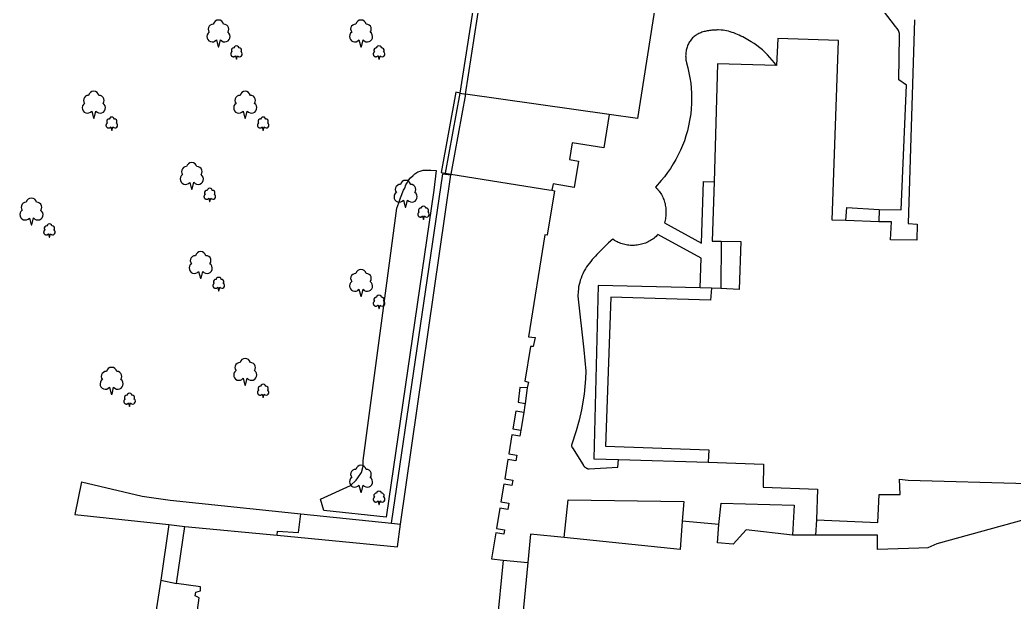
# Model space of a CAD drawing. Extents: x 427500 to 429848, y 434500 to 436505.
# Drawn here: x 429365.9 to 429477.5, y 434690.1 to 434755.5 of the extents above; entities that cross this region are included whole.
import ezdxf

# ---------------------------------------------------------------- set-up
doc = ezdxf.new("R2010")
doc.units = 0
doc.layers.add('LPTIP_Ex_Base', color=8, linetype='Continuous')

msp = doc.modelspace()

# ---------------------------------------------------------------- linework, layer by layer
at = {"layer": 'LPTIP_Ex_Base', "color": 251, "true_color": 0x636466}
for p, q in [((429415.31, 434747.26), (429418.68, 434768.99)), ((429415.9, 434747.15), (429419.2, 434768.4)), ((429438.35, 434764.6), (429435.2, 434744.4)), ((429464.15, 434754.75), (429462.8, 434756.5)), ((429466.3, 434755.5), (429465.6, 434732.6)), ((429441.87, 434753.83), (429441.77, 434753.77)), ((429441.98, 434753.89), (429441.87, 434753.83)), ((429442.09, 434753.95), (429441.98, 434753.89)), ((429442.2, 434754), (429442.09, 434753.95)), ((429442.31, 434754.04), (429442.2, 434754)), ((429442.43, 434754.09), (429442.31, 434754.04)), ((429442.55, 434754.12), (429442.43, 434754.09)), ((429442.67, 434754.16), (429442.55, 434754.12)), ((429442.79, 434754.19), (429442.67, 434754.16)), ((429442.91, 434754.22), (429442.79, 434754.19)), ((429443.04, 434754.24), (429442.91, 434754.22)), ((429443.16, 434754.26), (429443.04, 434754.24)), ((429443.29, 434754.28), (429443.16, 434754.26)), ((429443.42, 434754.3), (429443.29, 434754.28)), ((429443.55, 434754.31), (429443.42, 434754.3)), ((429443.67, 434754.32), (429443.55, 434754.31)), ((429443.8, 434754.33), (429443.67, 434754.32)), ((429443.93, 434754.34), (429443.8, 434754.33)), ((429444.06, 434754.34), (429443.93, 434754.34)), ((429444.18, 434754.35), (429444.06, 434754.34)), ((429444.31, 434754.35), (429444.18, 434754.35)), ((429444.58, 434754.34), (429444.31, 434754.35)), ((429444.8, 434754.32), (429444.58, 434754.34)), ((429445, 434754.3), (429444.8, 434754.32)), ((429445.21, 434754.25), (429445, 434754.3)), ((429445.42, 434754.21), (429445.21, 434754.25)), ((429445.62, 434754.15), (429445.42, 434754.21)), ((429445.83, 434754.08), (429445.62, 434754.15)), ((429446.03, 434754.01), (429445.83, 434754.08)), ((429446.23, 434753.93), (429446.03, 434754.01)), ((429446.43, 434753.84), (429446.23, 434753.93)), ((429446.62, 434753.75), (429446.43, 434753.84)), ((429464.35, 434754.5), (429464.15, 434754.75)), ((429464.5, 434754.3), (429464.35, 434754.5)), ((429464.6, 434753.95), (429464.5, 434754.3)), ((429464.6, 434753.65), (429464.6, 434753.95)), ((429440.92, 434752.78), (429440.87, 434752.66)), ((429440.98, 434752.89), (429440.92, 434752.78)), ((429441.04, 434753), (429440.98, 434752.89)), ((429441.11, 434753.1), (429441.04, 434753)), ((429441.18, 434753.21), (429441.11, 434753.1)), ((429441.26, 434753.31), (429441.18, 434753.21)), ((429441.39, 434753.46), (429441.26, 434753.31)), ((429441.48, 434753.55), (429441.39, 434753.46)), ((429441.57, 434753.63), (429441.48, 434753.55)), ((429441.67, 434753.7), (429441.57, 434753.63)), ((429441.77, 434753.77), (429441.67, 434753.7)), ((429446.82, 434753.66), (429446.62, 434753.75)), ((429447.01, 434753.56), (429446.82, 434753.66)), ((429447.2, 434753.46), (429447.01, 434753.56)), ((429447.39, 434753.35), (429447.2, 434753.46)), ((429447.58, 434753.25), (429447.39, 434753.35)), ((429447.96, 434753.03), (429447.58, 434753.25)), ((429448.29, 434752.81), (429447.96, 434753.03)), ((429448.61, 434752.59), (429448.29, 434752.81)), ((429450.95, 434753.4), (429450.8, 434750.35)), ((429457.75, 434753.15), (429450.95, 434753.4)), ((429457.05, 434733), (429457.75, 434753.15)), ((429464.55, 434748.75), (429464.6, 434753.65)), ((429440.62, 434751.7), (429440.61, 434751.57)), ((429440.63, 434751.82), (429440.62, 434751.7)), ((429440.65, 434751.95), (429440.63, 434751.82)), ((429440.68, 434752.07), (429440.65, 434751.95)), ((429440.7, 434752.19), (429440.68, 434752.07)), ((429440.74, 434752.31), (429440.7, 434752.19)), ((429440.78, 434752.43), (429440.74, 434752.31)), ((429440.82, 434752.55), (429440.78, 434752.43)), ((429440.87, 434752.66), (429440.82, 434752.55)), ((429448.92, 434752.35), (429448.61, 434752.59)), ((429449.23, 434752.1), (429448.92, 434752.35)), ((429449.52, 434751.83), (429449.23, 434752.1)), ((429449.8, 434751.56), (429449.52, 434751.83)), ((429440.61, 434751.57), (429440.6, 434751.45)), ((429440.6, 434751.45), (429440.61, 434751.32)), ((429440.61, 434751.32), (429440.61, 434751.2)), ((429440.61, 434751.2), (429440.62, 434751.07)), ((429440.62, 434751.07), (429440.64, 434750.95)), ((429440.64, 434750.95), (429440.66, 434750.83)), ((429440.66, 434750.83), (429440.7, 434750.66)), ((429440.7, 434750.66), (429440.85, 434750.1)), ((429444.2, 434750.55), (429443.8, 434737.28)), ((429450.8, 434750.35), (429444.2, 434750.55)), ((429450.07, 434751.27), (429449.8, 434751.56)), ((429450.32, 434750.97), (429450.07, 434751.27)), ((429450.57, 434750.67), (429450.32, 434750.97)), ((429450.8, 434750.35), (429450.57, 434750.67)), ((429440.85, 434750.1), (429440.98, 434749.54)), ((429440.98, 434749.54), (429441.09, 434748.97)), ((429441.09, 434748.97), (429441.17, 434748.39)), ((429441.17, 434748.39), (429441.23, 434747.82)), ((429465.4, 434748.15), (429464.55, 434748.75)), ((429414.82, 434747.35), (429413.17, 434738.35)), ((429413.66, 434738.25), (429415.31, 434747.26)), ((429415.9, 434747.15), (429414.25, 434738.15)), ((429415.31, 434747.26), (429414.82, 434747.35)), ((429415.31, 434747.26), (429415.9, 434747.15)), ((429432.03, 434744.85), (429415.9, 434747.15)), ((429441.23, 434747.82), (429441.26, 434747.24)), ((429441.26, 434747.24), (429441.27, 434746.66)), ((429464.8, 434734.15), (429465.4, 434748.15)), ((429441.26, 434746.08), (429441.23, 434745.51)), ((429441.27, 434746.66), (429441.26, 434746.08)), ((429441.17, 434744.93), (429441.09, 434744.36)), ((429441.23, 434745.51), (429441.17, 434744.93)), ((429432.03, 434744.85), (429431.42, 434741.1)), ((429435.2, 434744.4), (429432.03, 434744.85)), ((429441.09, 434744.36), (429440.94, 434743.58)), ((429440.8, 434743.02), (429440.64, 434742.46)), ((429440.94, 434743.58), (429440.8, 434743.02)), ((429427.87, 434741.68), (429427.56, 434739.8)), ((429431.42, 434741.1), (429427.87, 434741.68)), ((429440.46, 434741.91), (429440.25, 434741.37)), ((429440.64, 434742.46), (429440.46, 434741.91)), ((429440.03, 434740.84), (429439.78, 434740.32)), ((429440.25, 434741.37), (429440.03, 434740.84)), ((429427.56, 434739.8), (429428.57, 434739.63)), ((429428.57, 434739.63), (429428.09, 434736.67)), ((429439.51, 434739.8), (429439.22, 434739.3)), ((429439.78, 434740.32), (429439.51, 434739.8)), ((429407.6, 434698.95), (429413.35, 434738.2)), ((429410, 434738), (429410.2, 434738.2)), ((429410.2, 434738.2), (429410.55, 434738.4)), ((429410.55, 434738.4), (429410.8, 434738.5)), ((429410.8, 434738.5), (429411.15, 434738.6)), ((429411.15, 434738.6), (429412, 434738.6)), ((429412, 434738.6), (429412.6, 434738.55)), ((429412.6, 434738.55), (429412.35, 434736.35)), ((429413.17, 434738.35), (429413.66, 434738.25)), ((429413.35, 434738.2), (429414.24, 434738.07)), ((429413.66, 434738.25), (429414.25, 434738.15)), ((429438.58, 434738.34), (429438.23, 434737.87)), ((429438.91, 434738.81), (429438.58, 434738.34)), ((429439.22, 434739.3), (429438.91, 434738.81)), ((429408.61, 434698.85), (429414.24, 434738.07)), ((429409.2, 434736.95), (429409.35, 434737.2)), ((429409.35, 434737.2), (429409.5, 434737.5)), ((429409.5, 434737.5), (429409.7, 434737.75)), ((429409.7, 434737.75), (429410, 434738)), ((429414.24, 434738.07), (429414.25, 434738.15)), ((429414.25, 434738.15), (429425.25, 434736.4)), ((429437.87, 434737.43), (429437.21, 434736.71)), ((429438.23, 434737.87), (429437.87, 434737.43)), ((429442.39, 434730.39), (429442.6, 434737.32)), ((429442.6, 434737.32), (429443.8, 434737.28)), ((429443.8, 434737.28), (429443.6, 434730.65)), ((429412.35, 434736.35), (429407, 434699.65)), ((429408.6, 434735.5), (429408.95, 434736.35)), ((429408.95, 434736.35), (429409.1, 434736.6)), ((429409.1, 434736.6), (429409.2, 434736.95)), ((429425.9, 434736.3), (429425.05, 434731.3)), ((429425.25, 434736.4), (429425.59, 434736.35)), ((429425.72, 434737.06), (429425.59, 434736.35)), ((429425.59, 434736.35), (429425.9, 434736.3)), ((429428.09, 434736.67), (429425.72, 434737.06)), ((429437.21, 434736.71), (429437.32, 434736.6)), ((429437.32, 434736.6), (429437.43, 434736.49)), ((429437.43, 434736.49), (429437.53, 434736.37)), ((429437.53, 434736.37), (429437.63, 434736.25)), ((429437.63, 434736.25), (429437.72, 434736.12)), ((429437.72, 434736.12), (429437.81, 434735.99)), ((429437.81, 434735.99), (429437.89, 434735.86)), ((429408.2, 434734.35), (429408.4, 434734.95)), ((429408.4, 434734.95), (429408.6, 434735.5)), ((429437.89, 434735.86), (429437.96, 434735.72)), ((429437.96, 434735.72), (429438.03, 434735.58)), ((429438.03, 434735.58), (429438.09, 434735.44)), ((429438.09, 434735.44), (429438.15, 434735.3)), ((429438.15, 434735.3), (429438.2, 434735.15)), ((429438.2, 434735.15), (429438.25, 434735)), ((429438.25, 434735), (429438.29, 434734.85)), ((429438.29, 434734.85), (429438.32, 434734.69)), ((429404.4, 434706), (429408.2, 434734.35)), ((429438.32, 434734.69), (429438.35, 434734.54)), ((429438.35, 434734.54), (429438.37, 434734.38)), ((429438.37, 434734.38), (429438.39, 434734.23)), ((429438.39, 434734.23), (429438.4, 434734.07)), ((429438.4, 434733.75), (429438.39, 434733.6)), ((429438.4, 434734.07), (429438.4, 434733.91)), ((429438.4, 434733.91), (429438.4, 434733.75)), ((429458.6, 434732.95), (429458.7, 434734.4)), ((429458.7, 434734.4), (429462.35, 434734.2)), ((429462.35, 434734.2), (429462.3, 434732.8)), ((429462.35, 434734.2), (429464.8, 434734.15)), ((429438.27, 434732.83), (429438.22, 434732.69)), ((429438.22, 434732.69), (429442.39, 434730.39)), ((429438.3, 434732.98), (429438.27, 434732.83)), ((429438.33, 434733.13), (429438.3, 434732.98)), ((429438.36, 434733.29), (429438.33, 434733.13)), ((429438.38, 434733.44), (429438.36, 434733.29)), ((429438.39, 434733.6), (429438.38, 434733.44)), ((429458.6, 434732.95), (429457.05, 434733)), ((429462.3, 434732.8), (429458.6, 434732.95)), ((429463.7, 434732.8), (429462.3, 434732.8)), ((429463.6, 434730.8), (429463.7, 434732.8)), ((429465.6, 434732.6), (429466.6, 434732.55)), ((429466.6, 434732.55), (429466.55, 434730.75)), ((429424.8, 434731.35), (429422.95, 434719.9)), ((429425.05, 434731.3), (429424.8, 434731.35)), ((429431.95, 434730.44), (429431.49, 434730.01)), ((429432.43, 434730.85), (429431.95, 434730.44)), ((429432.62, 434730.72), (429432.43, 434730.85)), ((429432.76, 434730.64), (429432.62, 434730.72)), ((429432.9, 434730.56), (429432.76, 434730.64)), ((429433.04, 434730.5), (429432.9, 434730.56)), ((429433.18, 434730.43), (429433.04, 434730.5)), ((429433.32, 434730.38), (429433.18, 434730.43)), ((429433.47, 434730.33), (429433.32, 434730.38)), ((429436.09, 434730.42), (429435.94, 434730.37)), ((429436.24, 434730.48), (429436.09, 434730.42)), ((429436.38, 434730.55), (429436.24, 434730.48)), ((429436.52, 434730.62), (429436.38, 434730.55)), ((429436.65, 434730.69), (429436.52, 434730.62)), ((429436.79, 434730.77), (429436.65, 434730.69)), ((429436.92, 434730.86), (429436.79, 434730.77)), ((429437.04, 434730.95), (429436.92, 434730.86)), ((429437.16, 434731.05), (429437.04, 434730.95)), ((429437.28, 434731.16), (429437.16, 434731.05)), ((429437.39, 434731.27), (429437.28, 434731.16)), ((429437.5, 434731.38), (429437.39, 434731.27)), ((429442.34, 434728.71), (429437.5, 434731.38)), ((429443.6, 434730.65), (429444.6, 434730.65)), ((429444.6, 434730.65), (429444.55, 434725.3)), ((429444.6, 434730.65), (429446.8, 434730.6)), ((429446.8, 434730.6), (429446.6, 434725.2)), ((429466.55, 434730.75), (429463.6, 434730.8)), ((429431.49, 434730.01), (429430.65, 434729.14)), ((429433.62, 434730.29), (429433.47, 434730.33)), ((429433.78, 434730.25), (429433.62, 434730.29)), ((429433.93, 434730.22), (429433.78, 434730.25)), ((429434.08, 434730.2), (429433.93, 434730.22)), ((429434.24, 434730.18), (429434.08, 434730.2)), ((429434.4, 434730.16), (429434.24, 434730.18)), ((429434.55, 434730.16), (429434.4, 434730.16)), ((429434.71, 434730.16), (429434.55, 434730.16)), ((429434.87, 434730.16), (429434.71, 434730.16)), ((429435.02, 434730.18), (429434.87, 434730.16)), ((429435.18, 434730.19), (429435.02, 434730.18)), ((429435.33, 434730.22), (429435.18, 434730.19)), ((429435.49, 434730.25), (429435.33, 434730.22)), ((429435.64, 434730.28), (429435.49, 434730.25)), ((429435.79, 434730.32), (429435.64, 434730.28)), ((429435.94, 434730.37), (429435.79, 434730.32)), ((429429.8, 434728.16), (429429.64, 434727.95)), ((429429.97, 434728.36), (429429.8, 434728.16)), ((429430.13, 434728.56), (429429.97, 434728.36)), ((429430.31, 434728.75), (429430.13, 434728.56)), ((429430.48, 434728.94), (429430.31, 434728.75)), ((429430.65, 434729.14), (429430.48, 434728.94)), ((429442.24, 434725.38), (429442.34, 434728.71)), ((429429.22, 434727.31), (429429.05, 434726.97)), ((429429.35, 434727.53), (429429.22, 434727.31)), ((429429.49, 434727.74), (429429.35, 434727.53)), ((429429.64, 434727.95), (429429.49, 434727.74)), ((429428.71, 434726), (429428.65, 434725.75)), ((429428.78, 434726.25), (429428.71, 434726)), ((429428.86, 434726.49), (429428.78, 434726.25)), ((429428.95, 434726.74), (429428.86, 434726.49)), ((429429.05, 434726.97), (429428.95, 434726.74)), ((429428.53, 434724.98), (429428.5, 434724.47)), ((429428.56, 434725.24), (429428.53, 434724.98)), ((429428.59, 434725.49), (429428.56, 434725.24)), ((429428.65, 434725.75), (429428.59, 434725.49)), ((429430.8, 434725.65), (429430.3, 434706.2)), ((429442.24, 434725.38), (429430.8, 434725.65)), ((429443.5, 434725.35), (429442.24, 434725.38)), ((429443.5, 434725.35), (429443.4, 434724)), ((429444.55, 434725.3), (429443.5, 434725.35)), ((429446.6, 434725.2), (429444.55, 434725.3)), ((429428.5, 434724.47), (429429.17, 434718.42)), ((429432.2, 434724.35), (429431.6, 434707.6)), ((429443.4, 434724), (429432.2, 434724.35)), ((429422.95, 434719.9), (429423.7, 434719.8)), ((429423.7, 434719.8), (429423.5, 434718.8)), ((429423.2, 434718.8), (429422.55, 434714.9)), ((429423.5, 434718.8), (429423.2, 434718.8)), ((429429.17, 434718.42), (429429.4, 434716.04)), ((429429.4, 434716.04), (429429.37, 434715.17)), ((429422.55, 434714.9), (429422.95, 434714.8)), ((429422.95, 434714.8), (429422.8, 434714.15)), ((429429.37, 434715.17), (429429.22, 434713.47)), ((429422, 434714.2), (429421.8, 434712.55)), ((429422.8, 434714.15), (429422, 434714.2)), ((429422.8, 434714.15), (429422.6, 434712.4)), ((429421.8, 434712.55), (429422.6, 434712.4)), ((429429.22, 434713.47), (429428.91, 434711.71)), ((429421.55, 434711.54), (429421.22, 434709.55)), ((429422.43, 434711.39), (429421.55, 434711.54)), ((429422.55, 434712.2), (429422.43, 434711.39)), ((429422.6, 434712.4), (429422.55, 434712.2)), ((429428.91, 434711.71), (429428.64, 434710.52)), ((429422.43, 434711.39), (429422.11, 434709.41)), ((429428.64, 434710.52), (429428.32, 434709.33)), ((429421.22, 434709.55), (429422.11, 434709.41)), ((429422.11, 434709.41), (429422, 434708.75)), ((429428.32, 434709.33), (429427.8, 434707.73)), ((429421.11, 434708.9), (429420.76, 434706.74)), ((429422, 434708.75), (429421.11, 434708.9)), ((429427.8, 434707.73), (429427.8, 434707.71)), ((429427.8, 434707.71), (429427.8, 434707.68)), ((429427.8, 434707.68), (429427.8, 434707.66)), ((429427.8, 434707.66), (429427.8, 434707.64)), ((429427.8, 434707.64), (429427.81, 434707.62)), ((429427.81, 434707.62), (429427.81, 434707.59)), ((429427.81, 434707.59), (429427.82, 434707.57)), ((429427.82, 434707.57), (429427.82, 434707.54)), ((429427.82, 434707.54), (429427.83, 434707.52)), ((429427.83, 434707.52), (429427.84, 434707.5)), ((429427.84, 434707.5), (429427.85, 434707.48)), ((429427.85, 434707.48), (429427.86, 434707.46)), ((429427.86, 434707.46), (429427.87, 434707.44)), ((429427.87, 434707.44), (429427.89, 434707.41)), ((429427.89, 434707.41), (429429.09, 434705.52)), ((429431.6, 434707.6), (429443.2, 434707.2)), ((429443.2, 434707.2), (429443.15, 434705.8)), ((429404.4, 434705.35), (429404.4, 434706)), ((429420.65, 434706.1), (429420.3, 434703.95)), ((429421.55, 434705.95), (429420.65, 434706.1)), ((429420.76, 434706.74), (429421.64, 434706.6)), ((429421.64, 434706.6), (429421.55, 434705.95)), ((429430.3, 434706.2), (429433.05, 434706.11)), ((429433, 434705.27), (429433.05, 434706.11)), ((429433.05, 434706.11), (429443.15, 434705.8)), ((429404.2, 434704.65), (429404.4, 434705.35)), ((429429.09, 434705.52), (429429.11, 434705.49)), ((429429.11, 434705.49), (429429.13, 434705.45)), ((429429.13, 434705.45), (429429.15, 434705.42)), ((429429.15, 434705.42), (429429.18, 434705.39)), ((429429.18, 434705.39), (429429.2, 434705.36)), ((429429.2, 434705.36), (429429.23, 434705.33)), ((429429.23, 434705.33), (429429.26, 434705.3)), ((429429.26, 434705.3), (429429.29, 434705.27)), ((429429.29, 434705.27), (429429.32, 434705.25)), ((429429.32, 434705.25), (429429.35, 434705.22)), ((429429.35, 434705.22), (429429.38, 434705.2)), ((429429.38, 434705.2), (429429.42, 434705.18)), ((429429.42, 434705.18), (429429.45, 434705.16)), ((429429.45, 434705.16), (429429.52, 434705.13)), ((429429.52, 434705.13), (429429.56, 434705.11)), ((429429.56, 434705.11), (429429.59, 434705.1)), ((429429.59, 434705.1), (429429.63, 434705.08)), ((429429.63, 434705.08), (429429.67, 434705.07)), ((429429.67, 434705.07), (429429.71, 434705.06)), ((429429.71, 434705.06), (429429.75, 434705.06)), ((429429.75, 434705.06), (429429.79, 434705.05)), ((429429.79, 434705.05), (429433, 434705.27)), ((429443.15, 434705.8), (429449.35, 434705.6)), ((429449.35, 434705.6), (429449.3, 434703)), ((429372.8, 434703.6), (429372.03, 434699.95)), ((429372.8, 434703.6), (429379.6, 434702)), ((429403, 434703.2), (429403.6, 434703.8)), ((429403.6, 434703.8), (429403.8, 434704.05)), ((429403.8, 434704.05), (429404.2, 434704.65)), ((429420.3, 434703.95), (429421.2, 434703.8)), ((429421.2, 434703.8), (429421.09, 434703.19)), ((429464.7, 434702.2), (429464.6, 434703.9)), ((429464.6, 434703.9), (429465.6, 434703.8)), ((429465.6, 434703.8), (429479.02, 434703.42)), ((429399.6, 434701.65), (429403, 434703.2)), ((429420.2, 434703.34), (429419.87, 434701.35)), ((429421.09, 434703.19), (429420.2, 434703.34)), ((429449.3, 434703), (429455.4, 434702.8)), ((429455.4, 434702.8), (429455.3, 434699.35)), ((429379.6, 434702), (429382.75, 434701.55)), ((429382.75, 434701.55), (429397.4, 434700)), ((429400, 434700.4), (429399.6, 434701.65)), ((429426.95, 434697.35), (429427.4, 434701.6)), ((429427.4, 434701.6), (429440.4, 434701.4)), ((429440.4, 434701.4), (429440.2, 434699.2)), ((429462.2, 434699.05), (429462.35, 434702.2)), ((429462.35, 434702.2), (429464.7, 434702.2)), ((429407, 434699.65), (429400, 434700.4)), ((429419.76, 434700.65), (429419.38, 434698.37)), ((429420.64, 434700.51), (429419.76, 434700.65)), ((429419.87, 434701.35), (429420.76, 434701.21)), ((429420.76, 434701.21), (429420.64, 434700.51)), ((429444.35, 434698.8), (429444.6, 434701.2)), ((429444.6, 434701.2), (429452.8, 434701)), ((429452.8, 434701), (429452.6, 434697.6)), ((429372.03, 434699.95), (429382.6, 434698.8)), ((429397.15, 434697.9), (429397.4, 434700)), ((429397.4, 434700), (429407.6, 434698.95)), ((429440.2, 434699.2), (429440, 434696)), ((429444.35, 434698.8), (429440.2, 434699.2)), ((429455.3, 434699.35), (429455.2, 434697.6)), ((429455.3, 434699.35), (429462.2, 434699.05)), ((429479.8, 434699.66), (429468.8, 434696.65)), ((429382.6, 434698.8), (429381.7, 434692.55)), ((429382.6, 434698.8), (429384.4, 434698.6)), ((429383.45, 434692.2), (429384.4, 434698.6)), ((429384.4, 434698.6), (429394.75, 434697.6)), ((429394.75, 434697.6), (429394.8, 434698.05)), ((429394.8, 434698.05), (429397.15, 434697.9)), ((429407.6, 434698.95), (429408.61, 434698.85)), ((429408.24, 434696.29), (429408.61, 434698.85)), ((429419.38, 434698.37), (429420.27, 434698.22)), ((429420.27, 434698.22), (429420.19, 434697.73)), ((429444.2, 434696.75), (429444.35, 434698.8)), ((429447.4, 434698.2), (429445.95, 434696.6)), ((429452.6, 434697.6), (429447.4, 434698.2)), ((429394.75, 434697.6), (429408.24, 434696.29)), ((429419.3, 434697.87), (429418.82, 434694.95)), ((429420.19, 434697.73), (429419.3, 434697.87)), ((429423.2, 434697.74), (429422.9, 434694.56)), ((429426.95, 434697.35), (429423.2, 434697.74)), ((429440, 434696), (429426.95, 434697.35)), ((429455.2, 434697.6), (429452.6, 434697.6)), ((429462.15, 434697.6), (429455.2, 434697.6)), ((429462.15, 434696), (429462.15, 434697.6)), ((429445.95, 434696.6), (429444.2, 434696.75)), ((429466.8, 434696.15), (429462.15, 434696)), ((429467.8, 434696.2), (429466.8, 434696.15)), ((429468.8, 434696.65), (429467.8, 434696.2)), ((429418.82, 434694.95), (429420.11, 434694.82)), ((429420.11, 434694.82), (429419.35, 434686.8)), ((429420.11, 434694.82), (429422.9, 434694.56)), ((429422.9, 434694.56), (429422.13, 434686.47)), ((429381.7, 434692.55), (429377.6, 434666.8)), ((429381.7, 434692.55), (429383.45, 434692.2)), ((429386.15, 434691.8), (429383.45, 434692.2)), ((429385.6, 434691.2), (429386.15, 434691.35)), ((429386.15, 434691.35), (429386.15, 434691.8)), ((429385.55, 434690.8), (429385.6, 434691.2)), ((429386, 434690.6), (429385.55, 434690.8)), ((429385.55, 434687.4), (429386, 434690.6))]:
    msp.add_line(p, q, dxfattribs=at)
for points in [[(429387.13, 434754.1), (429386.99, 434753.97), (429386.9, 434753.81), (429386.87, 434753.62), (429386.89, 434753.44), (429386.97, 434753.27), (429387.09, 434753.13), (429387.26, 434753.04), (429387.44, 434753.01), (429387.62, 434753.03), (429387.79, 434753.11), (429387.93, 434753.23), (429387.93, 434753.23), (429388.13, 434752.46), (429388.21, 434752.46), (429388.39, 434753.24), (429388.39, 434753.24), (429388.53, 434753.11), (429388.7, 434753.03), (429388.89, 434753.01), (429389.07, 434753.04), (429389.24, 434753.13), (429389.36, 434753.27), (429389.44, 434753.44), (429389.47, 434753.63), (429389.43, 434753.81), (429389.34, 434753.97), (429389.2, 434754.1), (429389.29, 434754.26), (429389.32, 434754.44), (429389.29, 434754.61), (429389.21, 434754.78), (429389.08, 434754.9), (429388.92, 434754.98), (429388.74, 434755), (429388.74, 434755), (429388.66, 434755.18), (429388.53, 434755.33), (429388.36, 434755.43), (429388.16, 434755.46), (429387.96, 434755.43), (429387.79, 434755.33), (429387.66, 434755.18), (429387.58, 434755), (429387.4, 434754.98), (429387.24, 434754.9), (429387.11, 434754.77), (429387.03, 434754.61), (429387, 434754.43), (429387.04, 434754.25), (429387.13, 434754.1)], [(429403.13, 434754.1), (429402.99, 434753.97), (429402.9, 434753.81), (429402.87, 434753.62), (429402.89, 434753.44), (429402.97, 434753.27), (429403.09, 434753.13), (429403.26, 434753.04), (429403.44, 434753.01), (429403.62, 434753.03), (429403.79, 434753.11), (429403.93, 434753.23), (429403.93, 434753.23), (429404.13, 434752.46), (429404.21, 434752.46), (429404.39, 434753.24), (429404.39, 434753.24), (429404.53, 434753.11), (429404.7, 434753.03), (429404.89, 434753.01), (429405.07, 434753.04), (429405.24, 434753.13), (429405.36, 434753.27), (429405.44, 434753.44), (429405.47, 434753.63), (429405.43, 434753.81), (429405.34, 434753.97), (429405.2, 434754.1), (429405.29, 434754.26), (429405.32, 434754.44), (429405.29, 434754.61), (429405.21, 434754.78), (429405.08, 434754.9), (429404.92, 434754.98), (429404.74, 434755), (429404.74, 434755), (429404.66, 434755.18), (429404.53, 434755.33), (429404.36, 434755.43), (429404.16, 434755.46), (429403.96, 434755.43), (429403.79, 434755.33), (429403.66, 434755.18), (429403.58, 434755), (429403.4, 434754.98), (429403.24, 434754.9), (429403.11, 434754.77), (429403.03, 434754.61), (429403, 434754.43), (429403.04, 434754.25), (429403.13, 434754.1)], [(429389.66, 434751.89), (429389.65, 434751.88), (429389.63, 434751.86), (429389.62, 434751.85), (429389.61, 434751.84), (429389.6, 434751.82), (429389.59, 434751.81), (429389.58, 434751.79), (429389.57, 434751.78), (429389.56, 434751.76), (429389.55, 434751.74), (429389.54, 434751.72), (429389.54, 434751.71), (429389.54, 434751.69), (429389.53, 434751.67), (429389.53, 434751.65), (429389.53, 434751.63), (429389.53, 434751.61), (429389.54, 434751.59), (429389.54, 434751.58), (429389.54, 434751.56), (429389.55, 434751.54), (429389.56, 434751.52), (429389.57, 434751.51), (429389.57, 434751.49), (429389.58, 434751.47), (429389.59, 434751.46), (429389.61, 434751.44), (429389.62, 434751.43), (429389.63, 434751.42), (429389.65, 434751.41), (429389.66, 434751.4), (429389.68, 434751.39), (429389.69, 434751.38), (429389.71, 434751.37), (429389.73, 434751.36), (429389.75, 434751.35), (429389.76, 434751.35), (429389.78, 434751.35), (429389.8, 434751.34), (429389.82, 434751.34), (429389.84, 434751.34), (429389.86, 434751.34), (429389.88, 434751.34), (429389.89, 434751.35), (429389.91, 434751.35), (429389.93, 434751.36), (429389.95, 434751.36), (429389.96, 434751.37), (429389.98, 434751.38), (429390, 434751.39), (429390.01, 434751.4), (429390.03, 434751.41), (429390.04, 434751.43), (429390.05, 434751.44), (429390.07, 434751.46), (429390.07, 434751.46), (429390.17, 434751.07), (429390.19, 434751.07), (429390.3, 434751.46), (429390.3, 434751.46), (429390.4, 434751.38), (429390.52, 434751.34), (429390.65, 434751.36), (429390.75, 434751.44), (429390.82, 434751.55), (429390.83, 434751.68), (429390.79, 434751.8), (429390.7, 434751.89), (429390.75, 434752), (429390.75, 434752.13), (429390.7, 434752.24), (429390.59, 434752.32), (429390.47, 434752.34), (429390.41, 434752.46), (429390.31, 434752.54), (429390.18, 434752.57), (429390.05, 434752.54), (429389.95, 434752.46), (429389.89, 434752.34), (429389.77, 434752.32), (429389.66, 434752.24), (429389.61, 434752.13), (429389.61, 434752), (429389.66, 434751.89)], [(429405.66, 434751.89), (429405.65, 434751.88), (429405.63, 434751.86), (429405.62, 434751.85), (429405.61, 434751.84), (429405.6, 434751.82), (429405.59, 434751.81), (429405.58, 434751.79), (429405.57, 434751.78), (429405.56, 434751.76), (429405.55, 434751.74), (429405.54, 434751.72), (429405.54, 434751.71), (429405.54, 434751.69), (429405.53, 434751.67), (429405.53, 434751.65), (429405.53, 434751.63), (429405.53, 434751.61), (429405.54, 434751.59), (429405.54, 434751.58), (429405.54, 434751.56), (429405.55, 434751.54), (429405.56, 434751.52), (429405.57, 434751.51), (429405.57, 434751.49), (429405.58, 434751.47), (429405.59, 434751.46), (429405.61, 434751.44), (429405.62, 434751.43), (429405.63, 434751.42), (429405.65, 434751.41), (429405.66, 434751.4), (429405.68, 434751.39), (429405.69, 434751.38), (429405.71, 434751.37), (429405.73, 434751.36), (429405.75, 434751.35), (429405.76, 434751.35), (429405.78, 434751.35), (429405.8, 434751.34), (429405.82, 434751.34), (429405.84, 434751.34), (429405.86, 434751.34), (429405.88, 434751.34), (429405.89, 434751.35), (429405.91, 434751.35), (429405.93, 434751.36), (429405.95, 434751.36), (429405.96, 434751.37), (429405.98, 434751.38), (429406, 434751.39), (429406.01, 434751.4), (429406.03, 434751.41), (429406.04, 434751.43), (429406.05, 434751.44), (429406.07, 434751.46), (429406.07, 434751.46), (429406.17, 434751.07), (429406.19, 434751.07), (429406.3, 434751.46), (429406.3, 434751.46), (429406.4, 434751.38), (429406.52, 434751.34), (429406.65, 434751.36), (429406.75, 434751.44), (429406.82, 434751.55), (429406.83, 434751.68), (429406.79, 434751.8), (429406.7, 434751.89), (429406.75, 434752), (429406.75, 434752.13), (429406.7, 434752.24), (429406.59, 434752.32), (429406.47, 434752.34), (429406.41, 434752.46), (429406.31, 434752.54), (429406.18, 434752.57), (429406.05, 434752.54), (429405.95, 434752.46), (429405.89, 434752.34), (429405.77, 434752.32), (429405.66, 434752.24), (429405.61, 434752.13), (429405.61, 434752), (429405.66, 434751.89)], [(429373.13, 434746.1), (429372.99, 434745.97), (429372.9, 434745.81), (429372.87, 434745.62), (429372.89, 434745.44), (429372.97, 434745.27), (429373.09, 434745.13), (429373.26, 434745.04), (429373.44, 434745.01), (429373.62, 434745.03), (429373.79, 434745.11), (429373.93, 434745.23), (429373.93, 434745.23), (429374.13, 434744.46), (429374.21, 434744.46), (429374.39, 434745.24), (429374.39, 434745.24), (429374.53, 434745.11), (429374.7, 434745.03), (429374.89, 434745.01), (429375.07, 434745.04), (429375.24, 434745.13), (429375.36, 434745.27), (429375.44, 434745.44), (429375.47, 434745.63), (429375.43, 434745.81), (429375.34, 434745.97), (429375.2, 434746.1), (429375.29, 434746.26), (429375.32, 434746.44), (429375.29, 434746.61), (429375.21, 434746.78), (429375.08, 434746.9), (429374.92, 434746.98), (429374.74, 434747), (429374.74, 434747), (429374.66, 434747.18), (429374.53, 434747.33), (429374.36, 434747.43), (429374.16, 434747.46), (429373.96, 434747.43), (429373.79, 434747.33), (429373.66, 434747.18), (429373.58, 434747), (429373.4, 434746.98), (429373.24, 434746.9), (429373.11, 434746.77), (429373.03, 434746.61), (429373, 434746.43), (429373.04, 434746.25), (429373.13, 434746.1)], [(429390.13, 434746.1), (429389.99, 434745.97), (429389.9, 434745.81), (429389.87, 434745.62), (429389.89, 434745.44), (429389.97, 434745.27), (429390.09, 434745.13), (429390.26, 434745.04), (429390.44, 434745.01), (429390.62, 434745.03), (429390.79, 434745.11), (429390.93, 434745.23), (429390.93, 434745.23), (429391.13, 434744.46), (429391.21, 434744.46), (429391.39, 434745.24), (429391.39, 434745.24), (429391.53, 434745.11), (429391.7, 434745.03), (429391.89, 434745.01), (429392.07, 434745.04), (429392.24, 434745.13), (429392.36, 434745.27), (429392.44, 434745.44), (429392.47, 434745.63), (429392.43, 434745.81), (429392.34, 434745.97), (429392.2, 434746.1), (429392.29, 434746.26), (429392.32, 434746.44), (429392.29, 434746.61), (429392.21, 434746.78), (429392.08, 434746.9), (429391.92, 434746.98), (429391.74, 434747), (429391.74, 434747), (429391.66, 434747.18), (429391.53, 434747.33), (429391.36, 434747.43), (429391.16, 434747.46), (429390.96, 434747.43), (429390.79, 434747.33), (429390.66, 434747.18), (429390.58, 434747), (429390.4, 434746.98), (429390.24, 434746.9), (429390.11, 434746.77), (429390.03, 434746.61), (429390, 434746.43), (429390.04, 434746.25), (429390.13, 434746.1)], [(429375.66, 434743.89), (429375.65, 434743.88), (429375.63, 434743.86), (429375.62, 434743.85), (429375.61, 434743.84), (429375.6, 434743.82), (429375.59, 434743.81), (429375.58, 434743.79), (429375.57, 434743.78), (429375.56, 434743.76), (429375.55, 434743.74), (429375.54, 434743.72), (429375.54, 434743.71), (429375.54, 434743.69), (429375.53, 434743.67), (429375.53, 434743.65), (429375.53, 434743.63), (429375.53, 434743.61), (429375.54, 434743.59), (429375.54, 434743.58), (429375.54, 434743.56), (429375.55, 434743.54), (429375.56, 434743.52), (429375.57, 434743.51), (429375.57, 434743.49), (429375.58, 434743.47), (429375.59, 434743.46), (429375.61, 434743.44), (429375.62, 434743.43), (429375.63, 434743.42), (429375.65, 434743.41), (429375.66, 434743.4), (429375.68, 434743.39), (429375.69, 434743.38), (429375.71, 434743.37), (429375.73, 434743.36), (429375.75, 434743.35), (429375.76, 434743.35), (429375.78, 434743.35), (429375.8, 434743.34), (429375.82, 434743.34), (429375.84, 434743.34), (429375.86, 434743.34), (429375.88, 434743.34), (429375.89, 434743.35), (429375.91, 434743.35), (429375.93, 434743.36), (429375.95, 434743.36), (429375.96, 434743.37), (429375.98, 434743.38), (429376, 434743.39), (429376.01, 434743.4), (429376.03, 434743.41), (429376.04, 434743.43), (429376.05, 434743.44), (429376.07, 434743.46), (429376.07, 434743.46), (429376.17, 434743.07), (429376.19, 434743.07), (429376.3, 434743.46), (429376.3, 434743.46), (429376.4, 434743.38), (429376.52, 434743.34), (429376.65, 434743.36), (429376.75, 434743.44), (429376.82, 434743.55), (429376.83, 434743.68), (429376.79, 434743.8), (429376.7, 434743.89), (429376.75, 434744), (429376.75, 434744.13), (429376.7, 434744.24), (429376.59, 434744.32), (429376.47, 434744.34), (429376.41, 434744.46), (429376.31, 434744.54), (429376.18, 434744.57), (429376.05, 434744.54), (429375.95, 434744.46), (429375.89, 434744.34), (429375.77, 434744.32), (429375.66, 434744.24), (429375.61, 434744.13), (429375.61, 434744), (429375.66, 434743.89)], [(429392.66, 434743.89), (429392.65, 434743.88), (429392.63, 434743.86), (429392.62, 434743.85), (429392.61, 434743.84), (429392.6, 434743.82), (429392.59, 434743.81), (429392.58, 434743.79), (429392.57, 434743.78), (429392.56, 434743.76), (429392.55, 434743.74), (429392.54, 434743.72), (429392.54, 434743.71), (429392.54, 434743.69), (429392.53, 434743.67), (429392.53, 434743.65), (429392.53, 434743.63), (429392.53, 434743.61), (429392.54, 434743.59), (429392.54, 434743.58), (429392.54, 434743.56), (429392.55, 434743.54), (429392.56, 434743.52), (429392.57, 434743.51), (429392.57, 434743.49), (429392.58, 434743.47), (429392.59, 434743.46), (429392.61, 434743.44), (429392.62, 434743.43), (429392.63, 434743.42), (429392.65, 434743.41), (429392.66, 434743.4), (429392.68, 434743.39), (429392.69, 434743.38), (429392.71, 434743.37), (429392.73, 434743.36), (429392.75, 434743.35), (429392.76, 434743.35), (429392.78, 434743.35), (429392.8, 434743.34), (429392.82, 434743.34), (429392.84, 434743.34), (429392.86, 434743.34), (429392.88, 434743.34), (429392.89, 434743.35), (429392.91, 434743.35), (429392.93, 434743.36), (429392.95, 434743.36), (429392.96, 434743.37), (429392.98, 434743.38), (429393, 434743.39), (429393.01, 434743.4), (429393.03, 434743.41), (429393.04, 434743.43), (429393.05, 434743.44), (429393.07, 434743.46), (429393.07, 434743.46), (429393.17, 434743.07), (429393.19, 434743.07), (429393.3, 434743.46), (429393.3, 434743.46), (429393.4, 434743.38), (429393.52, 434743.34), (429393.65, 434743.36), (429393.75, 434743.44), (429393.82, 434743.55), (429393.83, 434743.68), (429393.79, 434743.8), (429393.7, 434743.89), (429393.75, 434744), (429393.75, 434744.13), (429393.7, 434744.24), (429393.59, 434744.32), (429393.47, 434744.34), (429393.41, 434744.46), (429393.31, 434744.54), (429393.18, 434744.57), (429393.05, 434744.54), (429392.95, 434744.46), (429392.89, 434744.34), (429392.77, 434744.32), (429392.66, 434744.24), (429392.61, 434744.13), (429392.61, 434744), (429392.66, 434743.89)], [(429384.13, 434738.1), (429383.99, 434737.97), (429383.9, 434737.81), (429383.87, 434737.62), (429383.89, 434737.44), (429383.97, 434737.27), (429384.09, 434737.13), (429384.26, 434737.04), (429384.44, 434737.01), (429384.62, 434737.03), (429384.79, 434737.11), (429384.93, 434737.23), (429384.93, 434737.23), (429385.13, 434736.46), (429385.21, 434736.46), (429385.39, 434737.24), (429385.39, 434737.24), (429385.53, 434737.11), (429385.7, 434737.03), (429385.89, 434737.01), (429386.07, 434737.04), (429386.24, 434737.13), (429386.36, 434737.27), (429386.44, 434737.44), (429386.47, 434737.63), (429386.43, 434737.81), (429386.34, 434737.97), (429386.2, 434738.1), (429386.29, 434738.26), (429386.32, 434738.44), (429386.29, 434738.61), (429386.21, 434738.78), (429386.08, 434738.9), (429385.92, 434738.98), (429385.74, 434739), (429385.74, 434739), (429385.66, 434739.18), (429385.53, 434739.33), (429385.36, 434739.43), (429385.16, 434739.46), (429384.96, 434739.43), (429384.79, 434739.33), (429384.66, 434739.18), (429384.58, 434739), (429384.4, 434738.98), (429384.24, 434738.9), (429384.11, 434738.77), (429384.03, 434738.61), (429384, 434738.43), (429384.04, 434738.25), (429384.13, 434738.1)], [(429408.13, 434736.1), (429407.99, 434735.97), (429407.9, 434735.81), (429407.87, 434735.62), (429407.89, 434735.44), (429407.97, 434735.27), (429408.09, 434735.13), (429408.26, 434735.04), (429408.44, 434735.01), (429408.62, 434735.03), (429408.79, 434735.11), (429408.93, 434735.23), (429408.93, 434735.23), (429409.13, 434734.46), (429409.21, 434734.46), (429409.39, 434735.24), (429409.39, 434735.24), (429409.53, 434735.11), (429409.7, 434735.03), (429409.89, 434735.01), (429410.07, 434735.04), (429410.24, 434735.13), (429410.36, 434735.27), (429410.44, 434735.44), (429410.47, 434735.63), (429410.43, 434735.81), (429410.34, 434735.97), (429410.2, 434736.1), (429410.29, 434736.26), (429410.32, 434736.44), (429410.29, 434736.61), (429410.21, 434736.78), (429410.08, 434736.9), (429409.92, 434736.98), (429409.74, 434737), (429409.74, 434737), (429409.66, 434737.18), (429409.53, 434737.33), (429409.36, 434737.43), (429409.16, 434737.46), (429408.96, 434737.43), (429408.79, 434737.33), (429408.66, 434737.18), (429408.58, 434737), (429408.4, 434736.98), (429408.24, 434736.9), (429408.11, 434736.77), (429408.03, 434736.61), (429408, 434736.43), (429408.04, 434736.25), (429408.13, 434736.1)], [(429386.66, 434735.89), (429386.65, 434735.88), (429386.63, 434735.86), (429386.62, 434735.85), (429386.61, 434735.84), (429386.6, 434735.82), (429386.59, 434735.81), (429386.58, 434735.79), (429386.57, 434735.78), (429386.56, 434735.76), (429386.55, 434735.74), (429386.54, 434735.72), (429386.54, 434735.71), (429386.54, 434735.69), (429386.53, 434735.67), (429386.53, 434735.65), (429386.53, 434735.63), (429386.53, 434735.61), (429386.54, 434735.59), (429386.54, 434735.58), (429386.54, 434735.56), (429386.55, 434735.54), (429386.56, 434735.52), (429386.57, 434735.51), (429386.57, 434735.49), (429386.58, 434735.47), (429386.59, 434735.46), (429386.61, 434735.44), (429386.62, 434735.43), (429386.63, 434735.42), (429386.65, 434735.41), (429386.66, 434735.4), (429386.68, 434735.39), (429386.69, 434735.38), (429386.71, 434735.37), (429386.73, 434735.36), (429386.75, 434735.35), (429386.76, 434735.35), (429386.78, 434735.35), (429386.8, 434735.34), (429386.82, 434735.34), (429386.84, 434735.34), (429386.86, 434735.34), (429386.88, 434735.34), (429386.89, 434735.35), (429386.91, 434735.35), (429386.93, 434735.36), (429386.95, 434735.36), (429386.96, 434735.37), (429386.98, 434735.38), (429387, 434735.39), (429387.01, 434735.4), (429387.03, 434735.41), (429387.04, 434735.43), (429387.05, 434735.44), (429387.07, 434735.46), (429387.07, 434735.46), (429387.17, 434735.07), (429387.19, 434735.07), (429387.3, 434735.46), (429387.3, 434735.46), (429387.4, 434735.38), (429387.52, 434735.34), (429387.65, 434735.36), (429387.75, 434735.44), (429387.82, 434735.55), (429387.83, 434735.68), (429387.79, 434735.8), (429387.7, 434735.89), (429387.75, 434736), (429387.75, 434736.13), (429387.7, 434736.24), (429387.59, 434736.32), (429387.47, 434736.34), (429387.41, 434736.46), (429387.31, 434736.54), (429387.18, 434736.57), (429387.05, 434736.54), (429386.95, 434736.46), (429386.89, 434736.34), (429386.77, 434736.32), (429386.66, 434736.24), (429386.61, 434736.13), (429386.61, 434736), (429386.66, 434735.89)], [(429366.13, 434734.1), (429365.99, 434733.97), (429365.9, 434733.81), (429365.87, 434733.62), (429365.89, 434733.44), (429365.97, 434733.27), (429366.09, 434733.13), (429366.26, 434733.04), (429366.44, 434733.01), (429366.62, 434733.03), (429366.79, 434733.11), (429366.93, 434733.23), (429366.93, 434733.23), (429367.13, 434732.46), (429367.21, 434732.46), (429367.39, 434733.24), (429367.39, 434733.24), (429367.53, 434733.11), (429367.7, 434733.03), (429367.89, 434733.01), (429368.07, 434733.04), (429368.24, 434733.13), (429368.36, 434733.27), (429368.44, 434733.44), (429368.47, 434733.63), (429368.43, 434733.81), (429368.34, 434733.97), (429368.2, 434734.1), (429368.29, 434734.26), (429368.32, 434734.44), (429368.29, 434734.61), (429368.21, 434734.78), (429368.08, 434734.9), (429367.92, 434734.98), (429367.74, 434735), (429367.74, 434735), (429367.66, 434735.18), (429367.53, 434735.33), (429367.36, 434735.43), (429367.16, 434735.46), (429366.96, 434735.43), (429366.79, 434735.33), (429366.66, 434735.18), (429366.58, 434735), (429366.4, 434734.98), (429366.24, 434734.9), (429366.11, 434734.77), (429366.03, 434734.61), (429366, 434734.43), (429366.04, 434734.25), (429366.13, 434734.1)], [(429410.66, 434733.89), (429410.65, 434733.88), (429410.63, 434733.86), (429410.62, 434733.85), (429410.61, 434733.84), (429410.6, 434733.82), (429410.59, 434733.81), (429410.58, 434733.79), (429410.57, 434733.78), (429410.56, 434733.76), (429410.55, 434733.74), (429410.54, 434733.72), (429410.54, 434733.71), (429410.54, 434733.69), (429410.53, 434733.67), (429410.53, 434733.65), (429410.53, 434733.63), (429410.53, 434733.61), (429410.54, 434733.59), (429410.54, 434733.58), (429410.54, 434733.56), (429410.55, 434733.54), (429410.56, 434733.52), (429410.57, 434733.51), (429410.57, 434733.49), (429410.58, 434733.47), (429410.59, 434733.46), (429410.61, 434733.44), (429410.62, 434733.43), (429410.63, 434733.42), (429410.65, 434733.41), (429410.66, 434733.4), (429410.68, 434733.39), (429410.69, 434733.38), (429410.71, 434733.37), (429410.73, 434733.36), (429410.75, 434733.35), (429410.76, 434733.35), (429410.78, 434733.35), (429410.8, 434733.34), (429410.82, 434733.34), (429410.84, 434733.34), (429410.86, 434733.34), (429410.88, 434733.34), (429410.89, 434733.35), (429410.91, 434733.35), (429410.93, 434733.36), (429410.95, 434733.36), (429410.96, 434733.37), (429410.98, 434733.38), (429411, 434733.39), (429411.01, 434733.4), (429411.03, 434733.41), (429411.04, 434733.43), (429411.05, 434733.44), (429411.07, 434733.46), (429411.07, 434733.46), (429411.17, 434733.07), (429411.19, 434733.07), (429411.3, 434733.46), (429411.3, 434733.46), (429411.4, 434733.38), (429411.52, 434733.34), (429411.65, 434733.36), (429411.75, 434733.44), (429411.82, 434733.55), (429411.83, 434733.68), (429411.79, 434733.8), (429411.7, 434733.89), (429411.75, 434734), (429411.75, 434734.13), (429411.7, 434734.24), (429411.59, 434734.32), (429411.47, 434734.34), (429411.41, 434734.46), (429411.31, 434734.54), (429411.18, 434734.57), (429411.05, 434734.54), (429410.95, 434734.46), (429410.89, 434734.34), (429410.77, 434734.32), (429410.66, 434734.24), (429410.61, 434734.13), (429410.61, 434734), (429410.66, 434733.89)], [(429368.66, 434731.89), (429368.65, 434731.88), (429368.63, 434731.86), (429368.62, 434731.85), (429368.61, 434731.84), (429368.6, 434731.82), (429368.59, 434731.81), (429368.58, 434731.79), (429368.57, 434731.78), (429368.56, 434731.76), (429368.55, 434731.74), (429368.54, 434731.72), (429368.54, 434731.71), (429368.54, 434731.69), (429368.53, 434731.67), (429368.53, 434731.65), (429368.53, 434731.63), (429368.53, 434731.61), (429368.54, 434731.59), (429368.54, 434731.58), (429368.54, 434731.56), (429368.55, 434731.54), (429368.56, 434731.52), (429368.57, 434731.51), (429368.57, 434731.49), (429368.58, 434731.47), (429368.59, 434731.46), (429368.61, 434731.44), (429368.62, 434731.43), (429368.63, 434731.42), (429368.65, 434731.41), (429368.66, 434731.4), (429368.68, 434731.39), (429368.69, 434731.38), (429368.71, 434731.37), (429368.73, 434731.36), (429368.75, 434731.35), (429368.76, 434731.35), (429368.78, 434731.35), (429368.8, 434731.34), (429368.82, 434731.34), (429368.84, 434731.34), (429368.86, 434731.34), (429368.88, 434731.34), (429368.89, 434731.35), (429368.91, 434731.35), (429368.93, 434731.36), (429368.95, 434731.36), (429368.96, 434731.37), (429368.98, 434731.38), (429369, 434731.39), (429369.01, 434731.4), (429369.03, 434731.41), (429369.04, 434731.43), (429369.05, 434731.44), (429369.07, 434731.46), (429369.07, 434731.46), (429369.17, 434731.07), (429369.19, 434731.07), (429369.3, 434731.46), (429369.3, 434731.46), (429369.4, 434731.38), (429369.52, 434731.34), (429369.65, 434731.36), (429369.75, 434731.44), (429369.82, 434731.55), (429369.83, 434731.68), (429369.79, 434731.8), (429369.7, 434731.89), (429369.75, 434732), (429369.75, 434732.13), (429369.7, 434732.24), (429369.59, 434732.32), (429369.47, 434732.34), (429369.41, 434732.46), (429369.31, 434732.54), (429369.18, 434732.57), (429369.05, 434732.54), (429368.95, 434732.46), (429368.89, 434732.34), (429368.77, 434732.32), (429368.66, 434732.24), (429368.61, 434732.13), (429368.61, 434732), (429368.66, 434731.89)], [(429385.13, 434728.1), (429384.99, 434727.97), (429384.9, 434727.81), (429384.87, 434727.62), (429384.89, 434727.44), (429384.97, 434727.27), (429385.09, 434727.13), (429385.26, 434727.04), (429385.44, 434727.01), (429385.62, 434727.03), (429385.79, 434727.11), (429385.93, 434727.23), (429385.93, 434727.23), (429386.13, 434726.46), (429386.21, 434726.46), (429386.39, 434727.24), (429386.39, 434727.24), (429386.53, 434727.11), (429386.7, 434727.03), (429386.89, 434727.01), (429387.07, 434727.04), (429387.24, 434727.13), (429387.36, 434727.27), (429387.44, 434727.44), (429387.47, 434727.63), (429387.43, 434727.81), (429387.34, 434727.97), (429387.2, 434728.1), (429387.29, 434728.26), (429387.32, 434728.44), (429387.29, 434728.61), (429387.21, 434728.78), (429387.08, 434728.9), (429386.92, 434728.98), (429386.74, 434729), (429386.74, 434729), (429386.66, 434729.18), (429386.53, 434729.33), (429386.36, 434729.43), (429386.16, 434729.46), (429385.96, 434729.43), (429385.79, 434729.33), (429385.66, 434729.18), (429385.58, 434729), (429385.4, 434728.98), (429385.24, 434728.9), (429385.11, 434728.77), (429385.03, 434728.61), (429385, 434728.43), (429385.04, 434728.25), (429385.13, 434728.1)], [(429403.13, 434726.1), (429402.99, 434725.97), (429402.9, 434725.81), (429402.87, 434725.62), (429402.89, 434725.44), (429402.97, 434725.27), (429403.09, 434725.13), (429403.26, 434725.04), (429403.44, 434725.01), (429403.62, 434725.03), (429403.79, 434725.11), (429403.93, 434725.23), (429403.93, 434725.23), (429404.13, 434724.46), (429404.21, 434724.46), (429404.39, 434725.24), (429404.39, 434725.24), (429404.53, 434725.11), (429404.7, 434725.03), (429404.89, 434725.01), (429405.07, 434725.04), (429405.24, 434725.13), (429405.36, 434725.27), (429405.44, 434725.44), (429405.47, 434725.63), (429405.43, 434725.81), (429405.34, 434725.97), (429405.2, 434726.1), (429405.29, 434726.26), (429405.32, 434726.44), (429405.29, 434726.61), (429405.21, 434726.78), (429405.08, 434726.9), (429404.92, 434726.98), (429404.74, 434727), (429404.74, 434727), (429404.66, 434727.18), (429404.53, 434727.33), (429404.36, 434727.43), (429404.16, 434727.46), (429403.96, 434727.43), (429403.79, 434727.33), (429403.66, 434727.18), (429403.58, 434727), (429403.4, 434726.98), (429403.24, 434726.9), (429403.11, 434726.77), (429403.03, 434726.61), (429403, 434726.43), (429403.04, 434726.25), (429403.13, 434726.1)], [(429387.66, 434725.89), (429387.65, 434725.88), (429387.63, 434725.86), (429387.62, 434725.85), (429387.61, 434725.84), (429387.6, 434725.82), (429387.59, 434725.81), (429387.58, 434725.79), (429387.57, 434725.78), (429387.56, 434725.76), (429387.55, 434725.74), (429387.54, 434725.72), (429387.54, 434725.71), (429387.54, 434725.69), (429387.53, 434725.67), (429387.53, 434725.65), (429387.53, 434725.63), (429387.53, 434725.61), (429387.54, 434725.59), (429387.54, 434725.58), (429387.54, 434725.56), (429387.55, 434725.54), (429387.56, 434725.52), (429387.57, 434725.51), (429387.57, 434725.49), (429387.58, 434725.47), (429387.59, 434725.46), (429387.61, 434725.44), (429387.62, 434725.43), (429387.63, 434725.42), (429387.65, 434725.41), (429387.66, 434725.4), (429387.68, 434725.39), (429387.69, 434725.38), (429387.71, 434725.37), (429387.73, 434725.36), (429387.75, 434725.35), (429387.76, 434725.35), (429387.78, 434725.35), (429387.8, 434725.34), (429387.82, 434725.34), (429387.84, 434725.34), (429387.86, 434725.34), (429387.88, 434725.34), (429387.89, 434725.35), (429387.91, 434725.35), (429387.93, 434725.36), (429387.95, 434725.36), (429387.96, 434725.37), (429387.98, 434725.38), (429388, 434725.39), (429388.01, 434725.4), (429388.03, 434725.41), (429388.04, 434725.43), (429388.05, 434725.44), (429388.07, 434725.46), (429388.07, 434725.46), (429388.17, 434725.07), (429388.19, 434725.07), (429388.3, 434725.46), (429388.3, 434725.46), (429388.4, 434725.38), (429388.52, 434725.34), (429388.65, 434725.36), (429388.75, 434725.44), (429388.82, 434725.55), (429388.83, 434725.68), (429388.79, 434725.8), (429388.7, 434725.89), (429388.75, 434726), (429388.75, 434726.13), (429388.7, 434726.24), (429388.59, 434726.32), (429388.47, 434726.34), (429388.41, 434726.46), (429388.31, 434726.54), (429388.18, 434726.57), (429388.05, 434726.54), (429387.95, 434726.46), (429387.89, 434726.34), (429387.77, 434726.32), (429387.66, 434726.24), (429387.61, 434726.13), (429387.61, 434726), (429387.66, 434725.89)], [(429405.66, 434723.89), (429405.65, 434723.88), (429405.63, 434723.86), (429405.62, 434723.85), (429405.61, 434723.84), (429405.6, 434723.82), (429405.59, 434723.81), (429405.58, 434723.79), (429405.57, 434723.78), (429405.56, 434723.76), (429405.55, 434723.74), (429405.54, 434723.72), (429405.54, 434723.71), (429405.54, 434723.69), (429405.53, 434723.67), (429405.53, 434723.65), (429405.53, 434723.63), (429405.53, 434723.61), (429405.54, 434723.59), (429405.54, 434723.58), (429405.54, 434723.56), (429405.55, 434723.54), (429405.56, 434723.52), (429405.57, 434723.51), (429405.57, 434723.49), (429405.58, 434723.47), (429405.59, 434723.46), (429405.61, 434723.44), (429405.62, 434723.43), (429405.63, 434723.42), (429405.65, 434723.41), (429405.66, 434723.4), (429405.68, 434723.39), (429405.69, 434723.38), (429405.71, 434723.37), (429405.73, 434723.36), (429405.75, 434723.35), (429405.76, 434723.35), (429405.78, 434723.35), (429405.8, 434723.34), (429405.82, 434723.34), (429405.84, 434723.34), (429405.86, 434723.34), (429405.88, 434723.34), (429405.89, 434723.35), (429405.91, 434723.35), (429405.93, 434723.36), (429405.95, 434723.36), (429405.96, 434723.37), (429405.98, 434723.38), (429406, 434723.39), (429406.01, 434723.4), (429406.03, 434723.41), (429406.04, 434723.43), (429406.05, 434723.44), (429406.07, 434723.46), (429406.07, 434723.46), (429406.17, 434723.07), (429406.19, 434723.07), (429406.3, 434723.46), (429406.3, 434723.46), (429406.4, 434723.38), (429406.52, 434723.34), (429406.65, 434723.36), (429406.75, 434723.44), (429406.82, 434723.55), (429406.83, 434723.68), (429406.79, 434723.8), (429406.7, 434723.89), (429406.75, 434724), (429406.75, 434724.13), (429406.7, 434724.24), (429406.59, 434724.32), (429406.47, 434724.34), (429406.41, 434724.46), (429406.31, 434724.54), (429406.18, 434724.57), (429406.05, 434724.54), (429405.95, 434724.46), (429405.89, 434724.34), (429405.77, 434724.32), (429405.66, 434724.24), (429405.61, 434724.13), (429405.61, 434724), (429405.66, 434723.89)], [(429390.13, 434716.1), (429389.99, 434715.97), (429389.9, 434715.81), (429389.87, 434715.62), (429389.89, 434715.44), (429389.97, 434715.27), (429390.09, 434715.13), (429390.26, 434715.04), (429390.44, 434715.01), (429390.62, 434715.03), (429390.79, 434715.11), (429390.93, 434715.23), (429390.93, 434715.23), (429391.13, 434714.46), (429391.21, 434714.46), (429391.39, 434715.24), (429391.39, 434715.24), (429391.53, 434715.11), (429391.7, 434715.03), (429391.89, 434715.01), (429392.07, 434715.04), (429392.24, 434715.13), (429392.36, 434715.27), (429392.44, 434715.44), (429392.47, 434715.63), (429392.43, 434715.81), (429392.34, 434715.97), (429392.2, 434716.1), (429392.29, 434716.26), (429392.32, 434716.44), (429392.29, 434716.61), (429392.21, 434716.78), (429392.08, 434716.9), (429391.92, 434716.98), (429391.74, 434717), (429391.74, 434717), (429391.66, 434717.18), (429391.53, 434717.33), (429391.36, 434717.43), (429391.16, 434717.46), (429390.96, 434717.43), (429390.79, 434717.33), (429390.66, 434717.18), (429390.58, 434717), (429390.4, 434716.98), (429390.24, 434716.9), (429390.11, 434716.77), (429390.03, 434716.61), (429390, 434716.43), (429390.04, 434716.25), (429390.13, 434716.1)], [(429375.13, 434715.1), (429374.99, 434714.97), (429374.9, 434714.81), (429374.87, 434714.62), (429374.89, 434714.44), (429374.97, 434714.27), (429375.09, 434714.13), (429375.26, 434714.04), (429375.44, 434714.01), (429375.62, 434714.03), (429375.79, 434714.11), (429375.93, 434714.23), (429375.93, 434714.23), (429376.13, 434713.46), (429376.21, 434713.46), (429376.39, 434714.24), (429376.39, 434714.24), (429376.53, 434714.11), (429376.7, 434714.03), (429376.89, 434714.01), (429377.07, 434714.04), (429377.24, 434714.13), (429377.36, 434714.27), (429377.44, 434714.44), (429377.47, 434714.63), (429377.43, 434714.81), (429377.34, 434714.97), (429377.2, 434715.1), (429377.29, 434715.26), (429377.32, 434715.44), (429377.29, 434715.61), (429377.21, 434715.78), (429377.08, 434715.9), (429376.92, 434715.98), (429376.74, 434716), (429376.74, 434716), (429376.66, 434716.18), (429376.53, 434716.33), (429376.36, 434716.43), (429376.16, 434716.46), (429375.96, 434716.43), (429375.79, 434716.33), (429375.66, 434716.18), (429375.58, 434716), (429375.4, 434715.98), (429375.24, 434715.9), (429375.11, 434715.77), (429375.03, 434715.61), (429375, 434715.43), (429375.04, 434715.25), (429375.13, 434715.1)], [(429392.66, 434713.89), (429392.65, 434713.88), (429392.63, 434713.86), (429392.62, 434713.85), (429392.61, 434713.84), (429392.6, 434713.82), (429392.59, 434713.81), (429392.58, 434713.79), (429392.57, 434713.78), (429392.56, 434713.76), (429392.55, 434713.74), (429392.54, 434713.72), (429392.54, 434713.71), (429392.54, 434713.69), (429392.53, 434713.67), (429392.53, 434713.65), (429392.53, 434713.63), (429392.53, 434713.61), (429392.54, 434713.59), (429392.54, 434713.58), (429392.54, 434713.56), (429392.55, 434713.54), (429392.56, 434713.52), (429392.57, 434713.51), (429392.57, 434713.49), (429392.58, 434713.47), (429392.59, 434713.46), (429392.61, 434713.44), (429392.62, 434713.43), (429392.63, 434713.42), (429392.65, 434713.41), (429392.66, 434713.4), (429392.68, 434713.39), (429392.69, 434713.38), (429392.71, 434713.37), (429392.73, 434713.36), (429392.75, 434713.35), (429392.76, 434713.35), (429392.78, 434713.35), (429392.8, 434713.34), (429392.82, 434713.34), (429392.84, 434713.34), (429392.86, 434713.34), (429392.88, 434713.34), (429392.89, 434713.35), (429392.91, 434713.35), (429392.93, 434713.36), (429392.95, 434713.36), (429392.96, 434713.37), (429392.98, 434713.38), (429393, 434713.39), (429393.01, 434713.4), (429393.03, 434713.41), (429393.04, 434713.43), (429393.05, 434713.44), (429393.07, 434713.46), (429393.07, 434713.46), (429393.17, 434713.07), (429393.19, 434713.07), (429393.3, 434713.46), (429393.3, 434713.46), (429393.4, 434713.38), (429393.52, 434713.34), (429393.65, 434713.36), (429393.75, 434713.44), (429393.82, 434713.55), (429393.83, 434713.68), (429393.79, 434713.8), (429393.7, 434713.89), (429393.75, 434714), (429393.75, 434714.13), (429393.7, 434714.24), (429393.59, 434714.32), (429393.47, 434714.34), (429393.41, 434714.46), (429393.31, 434714.54), (429393.18, 434714.57), (429393.05, 434714.54), (429392.95, 434714.46), (429392.89, 434714.34), (429392.77, 434714.32), (429392.66, 434714.24), (429392.61, 434714.13), (429392.61, 434714), (429392.66, 434713.89)], [(429377.66, 434712.89), (429377.65, 434712.88), (429377.63, 434712.86), (429377.62, 434712.85), (429377.61, 434712.84), (429377.6, 434712.82), (429377.59, 434712.81), (429377.58, 434712.79), (429377.57, 434712.78), (429377.56, 434712.76), (429377.55, 434712.74), (429377.54, 434712.72), (429377.54, 434712.71), (429377.54, 434712.69), (429377.53, 434712.67), (429377.53, 434712.65), (429377.53, 434712.63), (429377.53, 434712.61), (429377.54, 434712.59), (429377.54, 434712.58), (429377.54, 434712.56), (429377.55, 434712.54), (429377.56, 434712.52), (429377.57, 434712.51), (429377.57, 434712.49), (429377.58, 434712.47), (429377.59, 434712.46), (429377.61, 434712.44), (429377.62, 434712.43), (429377.63, 434712.42), (429377.65, 434712.41), (429377.66, 434712.4), (429377.68, 434712.39), (429377.69, 434712.38), (429377.71, 434712.37), (429377.73, 434712.36), (429377.75, 434712.35), (429377.76, 434712.35), (429377.78, 434712.35), (429377.8, 434712.34), (429377.82, 434712.34), (429377.84, 434712.34), (429377.86, 434712.34), (429377.88, 434712.34), (429377.89, 434712.35), (429377.91, 434712.35), (429377.93, 434712.36), (429377.95, 434712.36), (429377.96, 434712.37), (429377.98, 434712.38), (429378, 434712.39), (429378.01, 434712.4), (429378.03, 434712.41), (429378.04, 434712.43), (429378.05, 434712.44), (429378.07, 434712.46), (429378.07, 434712.46), (429378.17, 434712.07), (429378.19, 434712.07), (429378.3, 434712.46), (429378.3, 434712.46), (429378.4, 434712.38), (429378.52, 434712.34), (429378.65, 434712.36), (429378.75, 434712.44), (429378.82, 434712.55), (429378.83, 434712.68), (429378.79, 434712.8), (429378.7, 434712.89), (429378.75, 434713), (429378.75, 434713.13), (429378.7, 434713.24), (429378.59, 434713.32), (429378.47, 434713.34), (429378.41, 434713.46), (429378.31, 434713.54), (429378.18, 434713.57), (429378.05, 434713.54), (429377.95, 434713.46), (429377.89, 434713.34), (429377.77, 434713.32), (429377.66, 434713.24), (429377.61, 434713.13), (429377.61, 434713), (429377.66, 434712.89)], [(429403.13, 434704.1), (429402.99, 434703.97), (429402.9, 434703.81), (429402.87, 434703.62), (429402.89, 434703.44), (429402.97, 434703.27), (429403.09, 434703.13), (429403.26, 434703.04), (429403.44, 434703.01), (429403.62, 434703.03), (429403.79, 434703.11), (429403.93, 434703.23), (429403.93, 434703.23), (429404.13, 434702.46), (429404.21, 434702.46), (429404.39, 434703.24), (429404.39, 434703.24), (429404.53, 434703.11), (429404.7, 434703.03), (429404.89, 434703.01), (429405.07, 434703.04), (429405.24, 434703.13), (429405.36, 434703.27), (429405.44, 434703.44), (429405.47, 434703.63), (429405.43, 434703.81), (429405.34, 434703.97), (429405.2, 434704.1), (429405.29, 434704.26), (429405.32, 434704.44), (429405.29, 434704.61), (429405.21, 434704.78), (429405.08, 434704.9), (429404.92, 434704.98), (429404.74, 434705), (429404.74, 434705), (429404.66, 434705.18), (429404.53, 434705.33), (429404.36, 434705.43), (429404.16, 434705.46), (429403.96, 434705.43), (429403.79, 434705.33), (429403.66, 434705.18), (429403.58, 434705), (429403.4, 434704.98), (429403.24, 434704.9), (429403.11, 434704.77), (429403.03, 434704.61), (429403, 434704.43), (429403.04, 434704.25), (429403.13, 434704.1)], [(429405.66, 434701.89), (429405.65, 434701.88), (429405.63, 434701.86), (429405.62, 434701.85), (429405.61, 434701.84), (429405.6, 434701.82), (429405.59, 434701.81), (429405.58, 434701.79), (429405.57, 434701.78), (429405.56, 434701.76), (429405.55, 434701.74), (429405.54, 434701.72), (429405.54, 434701.71), (429405.54, 434701.69), (429405.53, 434701.67), (429405.53, 434701.65), (429405.53, 434701.63), (429405.53, 434701.61), (429405.54, 434701.59), (429405.54, 434701.58), (429405.54, 434701.56), (429405.55, 434701.54), (429405.56, 434701.52), (429405.57, 434701.51), (429405.57, 434701.49), (429405.58, 434701.47), (429405.59, 434701.46), (429405.61, 434701.44), (429405.62, 434701.43), (429405.63, 434701.42), (429405.65, 434701.41), (429405.66, 434701.4), (429405.68, 434701.39), (429405.69, 434701.38), (429405.71, 434701.37), (429405.73, 434701.36), (429405.75, 434701.35), (429405.76, 434701.35), (429405.78, 434701.35), (429405.8, 434701.34), (429405.82, 434701.34), (429405.84, 434701.34), (429405.86, 434701.34), (429405.88, 434701.34), (429405.89, 434701.35), (429405.91, 434701.35), (429405.93, 434701.36), (429405.95, 434701.36), (429405.96, 434701.37), (429405.98, 434701.38), (429406, 434701.39), (429406.01, 434701.4), (429406.03, 434701.41), (429406.04, 434701.43), (429406.05, 434701.44), (429406.07, 434701.46), (429406.07, 434701.46), (429406.17, 434701.07), (429406.19, 434701.07), (429406.3, 434701.46), (429406.3, 434701.46), (429406.4, 434701.38), (429406.52, 434701.34), (429406.65, 434701.36), (429406.75, 434701.44), (429406.82, 434701.55), (429406.83, 434701.68), (429406.79, 434701.8), (429406.7, 434701.89), (429406.75, 434702), (429406.75, 434702.13), (429406.7, 434702.24), (429406.59, 434702.32), (429406.47, 434702.34), (429406.41, 434702.46), (429406.31, 434702.54), (429406.18, 434702.57), (429406.05, 434702.54), (429405.95, 434702.46), (429405.89, 434702.34), (429405.77, 434702.32), (429405.66, 434702.24), (429405.61, 434702.13), (429405.61, 434702), (429405.66, 434701.89)]]:
    msp.add_lwpolyline(points, dxfattribs=at)

doc.saveas('drawing.dxf')
